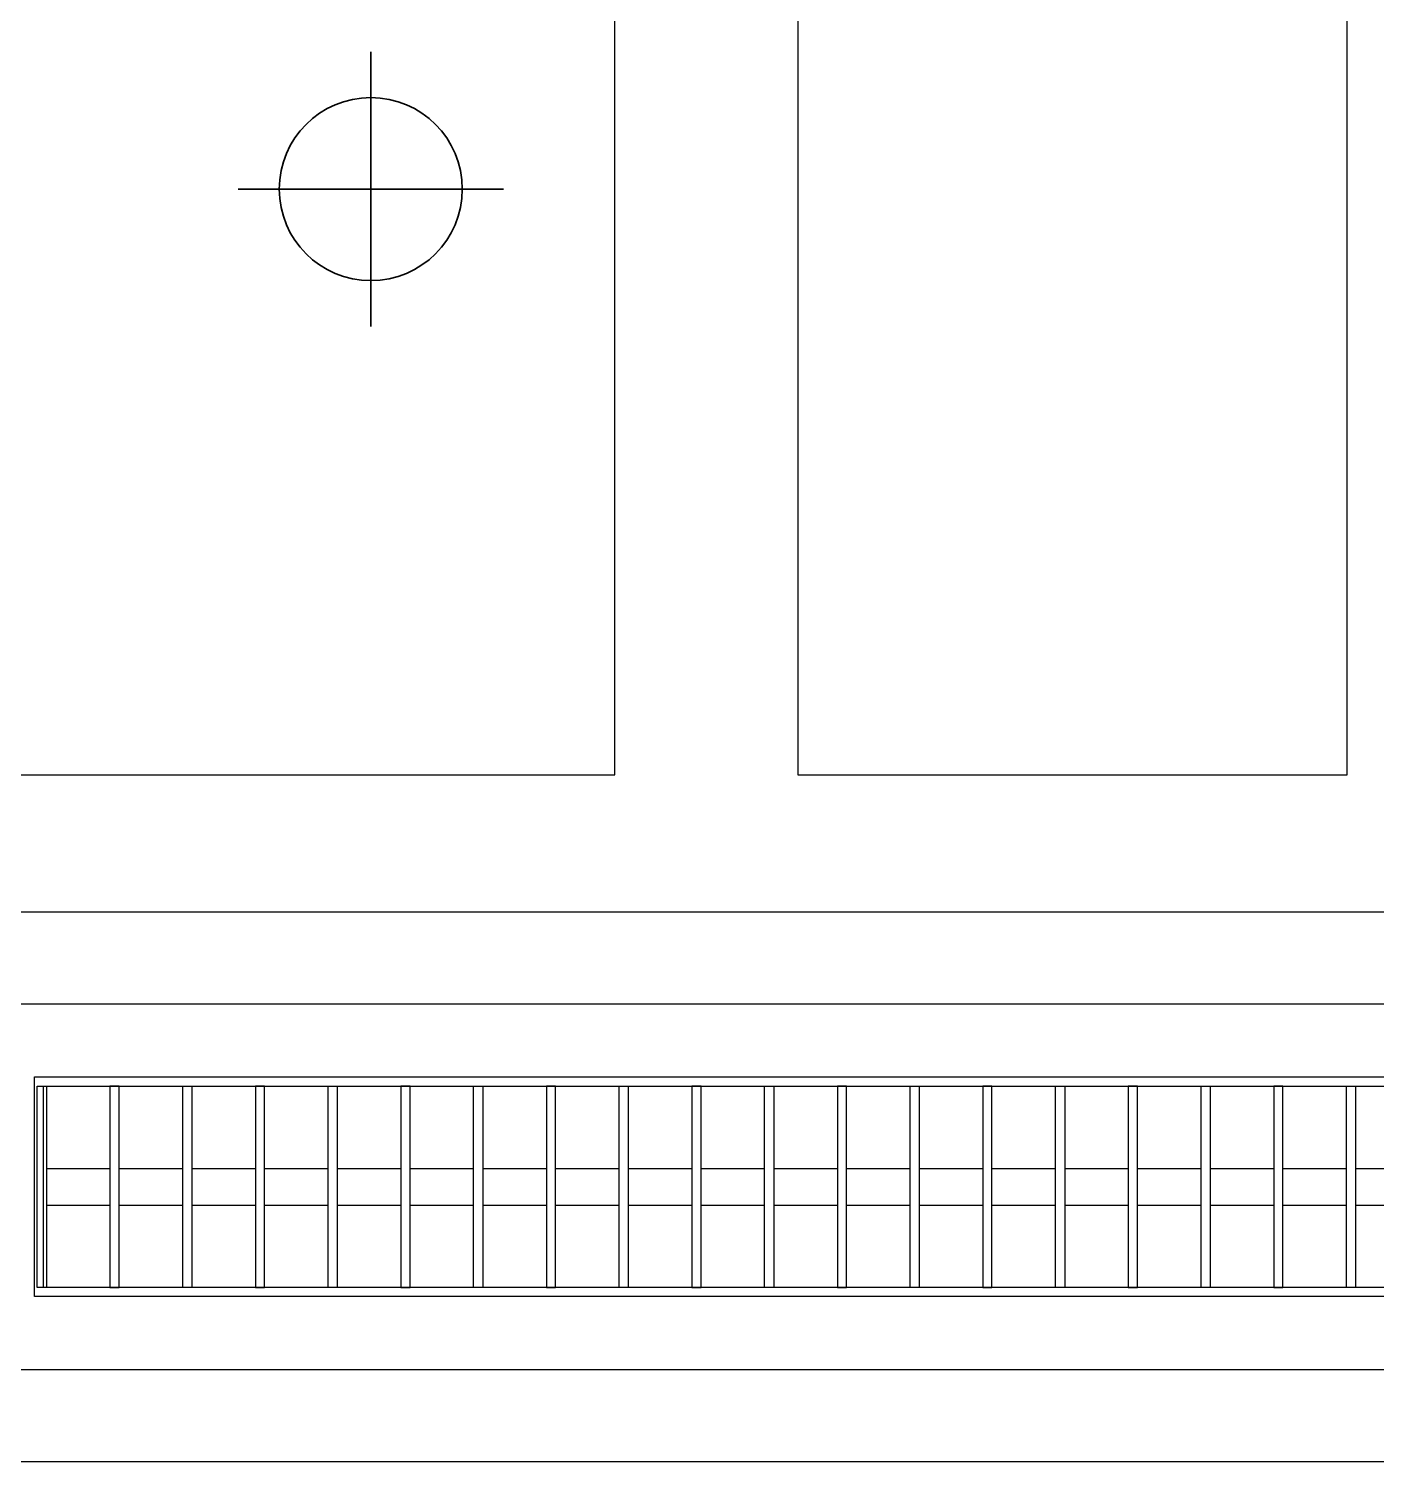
# Model space of a CAD drawing. Header units: millimetres. Extents: x -920231 to -841213, y -17301 to 22361.
# Drawn here: x -870835 to -870098, y 7149 to 7932 of the extents above; entities that cross this region are included whole.
import ezdxf
from ezdxf.xclip import XClip

# ---------------------------------------------------------------- set-up
doc = ezdxf.new("R2010")
doc.units = ezdxf.units.MM
doc.header["$XCLIPFRAME"] = 0
for name, color, linetype in [('000 - WIPEOUT', 250, 'Continuous'), ('001 - ASCESSORIES', 251, 'Continuous'), ('A04_TUBE SERIES', 2, 'Continuous'), ('A11_ALU.SOLID SHEET', 2, 'Continuous')]:
    doc.layers.add(name, color=color, linetype=linetype)
for name, color, linetype, lineweight in [('008 - LIGHTING', 1, 'Continuous', 9), ('A-DETL-GENF', 2, 'Continuous', 35), ('E-LITE-EQPM', 2, 'Continuous', 35)]:
    doc.layers.add(name, color=color, linetype=linetype, lineweight=lineweight)

# ---------------------------------------------------------------- blocks, each defined once
blk = doc.blocks.new('*U1802')
at = {"layer": 'Defpoints', "color": 250, "flags": 1}
blk.add_attdef('EXTR.OVL-LENGTH_', (-33.1, -9.01), '', height=5, dxfattribs=at)
blk.add_wipeout([(-25, 0), (25, 0), (25, 26550), (-25, 26550)]).dxf.layer = '000 - WIPEOUT'
at = {"layer": 'A04_TUBE SERIES', "color": 0}
blk.add_lwpolyline([(-25, 0), (25, 0), (25, 26550), (-25, 26550)], close=True, dxfattribs=at)
blk = doc.blocks.new('*U1803')
at = {"layer": 'Defpoints', "color": 250, "flags": 1}
blk.add_attdef('EXTR.OVL-LENGTH_', (-33.1, -9.01), '', height=5, dxfattribs=at)
blk.add_wipeout([(-25, 0), (25, 0), (25, 26550), (-25, 26550)]).dxf.layer = '000 - WIPEOUT'
at = {"layer": 'A04_TUBE SERIES', "color": 0}
blk.add_lwpolyline([(-25, 0), (25, 0), (25, 26550), (-25, 26550)], close=True, dxfattribs=at)
blk = doc.blocks.new('*U1799')
at = {"color": 1}
blk.add_wipeout([(600, -60), (-600, -60), (-600, 60), (600, 60)], dxfattribs=at).dxf.layer = '000 - WIPEOUT'
at = {"layer": '001 - ASCESSORIES', "color": 0}
blk.add_lwpolyline([(600, -60), (-600, -60), (-600, 60), (600, 60)], close=True, dxfattribs=at)
at = {"layer": '001 - ASCESSORIES'}
for points in [[(-593.5, -55), (-598.5, -55), (-598.5, 55), (-593.5, 55)], [(595, -55), (-595, -55), (-595, 55), (595, 55)], [(-558.77, -55), (-553.77, -55), (-553.77, 55), (-558.77, 55)], [(-514.03, -55), (-519.03, -55), (-519.03, 55), (-514.03, 55)], [(-479.3, -55), (-474.3, -55), (-474.3, 55), (-479.3, 55)], [(-434.57, -55), (-439.57, -55), (-439.57, 55), (-434.57, 55)], [(-399.83, -55), (-394.83, -55), (-394.83, 55), (-399.83, 55)], [(-355.1, -55), (-360.1, -55), (-360.1, 55), (-355.1, 55)], [(-320.37, -55), (-315.37, -55), (-315.37, 55), (-320.37, 55)], [(-275.63, -55), (-280.63, -55), (-280.63, 55), (-275.63, 55)], [(-240.9, -55), (-235.9, -55), (-235.9, 55), (-240.9, 55)], [(-196.17, -55), (-201.17, -55), (-201.17, 55), (-196.17, 55)], [(-161.43, -55), (-156.43, -55), (-156.43, 55), (-161.43, 55)], [(-116.7, -55), (-121.7, -55), (-121.7, 55), (-116.7, 55)], [(-81.97, -55), (-76.97, -55), (-76.97, 55), (-81.97, 55)], [(-37.23, -55), (-42.23, -55), (-42.23, 55), (-37.23, 55)], [(-2.5, -55), (2.5, -55), (2.5, 55), (-2.5, 55)], [(42.23, -55), (37.23, -55), (37.23, 55), (42.23, 55)], [(76.97, -55), (81.97, -55), (81.97, 55), (76.97, 55)], [(121.7, -55), (116.7, -55), (116.7, 55), (121.7, 55)]]:
    blk.add_lwpolyline(points, close=True, dxfattribs=at)
for points in [[(-593.5, 10), (-558.77, 10)], [(-553.77, 10), (-519.03, 10)], [(-514.03, 10), (-479.3, 10)], [(-474.3, 10), (-439.57, 10)], [(-434.57, 10), (-399.83, 10)], [(-394.83, 10), (-360.1, 10)], [(-355.1, 10), (-320.37, 10)], [(-315.37, 10), (-280.63, 10)], [(-275.63, 10), (-240.9, 10)], [(-235.9, 10), (-201.17, 10)], [(-196.17, 10), (-161.43, 10)], [(-156.43, 10), (-121.7, 10)], [(-116.7, 10), (-81.97, 10)], [(-76.97, 10), (-42.23, 10)], [(-37.23, 10), (-2.5, 10)], [(2.5, 10), (37.23, 10)], [(42.23, 10), (76.97, 10)], [(81.97, 10), (116.7, 10)], [(121.7, 10), (156.43, 10)], [(-593.5, -10), (-558.77, -10)], [(-553.77, -10), (-519.03, -10)], [(-514.03, -10), (-479.3, -10)], [(-474.3, -10), (-439.57, -10)], [(-434.57, -10), (-399.83, -10)], [(-394.83, -10), (-360.1, -10)], [(-355.1, -10), (-320.37, -10)], [(-315.37, -10), (-280.63, -10)], [(-275.63, -10), (-240.9, -10)], [(-235.9, -10), (-201.17, -10)], [(-196.17, -10), (-161.43, -10)], [(-156.43, -10), (-121.7, -10)], [(-116.7, -10), (-81.97, -10)], [(-76.97, -10), (-42.23, -10)], [(-37.23, -10), (-2.5, -10)], [(2.5, -10), (37.23, -10)], [(42.23, -10), (76.97, -10)], [(81.97, -10), (116.7, -10)], [(121.7, -10), (156.43, -10)]]:
    blk.add_lwpolyline(points, dxfattribs=at)
blk = doc.blocks.new('*U1950')
at = {"color": 3}
blk.add_wipeout([(-837.5, 6950), (837.5, 6950), (837.5, 6650), (-837.5, 6650)], dxfattribs=at).dxf.layer = '000 - WIPEOUT'
at = {"layer": 'A11_ALU.SOLID SHEET', "color": 0, "linetype": 'ByBlock'}
blk.add_lwpolyline([(-837.5, 6650), (837.5, 6650), (837.5, 6950), (-837.5, 6950)], close=True, dxfattribs=at)
blk = doc.blocks.new('*U1835')
blk.add_wipeout([(837.5, 250), (837.5, 593), (-837.5, 593), (-837.5, 250)]).dxf.layer = '000 - WIPEOUT'
at = {"layer": 'A11_ALU.SOLID SHEET', "color": 0}
blk.add_lwpolyline([(837.5, 250), (837.5, 593), (-837.5, 593), (-837.5, 250)], close=True, dxfattribs=at)
blk = doc.blocks.new('*U1969')
at = {"layer": '008 - LIGHTING'}
blk.add_blockref('*U1799', (-125549, 3720), dxfattribs=at)
at = {"layer": 'A04_TUBE SERIES', "linetype": 'ByBlock', "rotation": 270}
for name, p in [('*U1803', (-126175, 3845)), ('*U1802', (-126175, 3595))]:
    blk.add_blockref(name, p, dxfattribs=at)
at = {"layer": 'A11_ALU.SOLID SHEET', "linetype": 'ByBlock', "rotation": 90}
blk.add_blockref('*U1950', (-118782, 4782.5), dxfattribs=at)
at = {"layer": 'A11_ALU.SOLID SHEET', "color": 0, "linetype": 'ByBlock', "rotation": 90}
blk.add_blockref('*U1835', (-125582, 4782.5), dxfattribs=at)
blk = doc.blocks.new('LGF_DL_SAA_LowPower_DL1a - LGF_DL_SAA_LowPower_DL1a-8832329-4130-01 MULTI-PURPOSE LEVEL - REFLECTED CEILING PLAN')
at = {"layer": 'A-DETL-GENF'}
for p, q in [((0, 75), (0, -75)), ((72.5, 0), (-72.5, 0))]:
    blk.add_line(p, q, dxfattribs=at)
blk.add_circle((0, 0), 50, dxfattribs=at)
blk = doc.blocks.new('C-1-PP19-AR-4130-01-B_20250829-225100_EXLIGHT')
at = {"layer": 'E-LITE-EQPM', "extrusion": (0, 0, -1), "rotation": 180}
blk.add_blockref('LGF_DL_SAA_LowPower_DL1a - LGF_DL_SAA_LowPower_DL1a-8832329-4130-01 MULTI-PURPOSE LEVEL - REFLECTED CEILING PLAN', (125965.28, 4265), dxfattribs=at)

msp = doc.modelspace()

# ---------------------------------------------------------------- block references
ref = msp.add_blockref('*U1969', (-744682.37, 3579.02))
XClip(ref).set_block_clipping_path([(-170955.001718735, -20880.0077451951), (-101425.4223389953, 14393.0014498747)])

# ---------------------------------------------------------------- next in the draw order: block references
ref = msp.add_blockref('C-1-PP19-AR-4130-01-B_20250829-225100_EXLIGHT', (-744682.37, 3579.02))
XClip(ref).set_block_clipping_path([(-170955.001718735, -20880.0077451951), (-101425.4223389953, 14393.0014498747)])

doc.saveas('drawing.dxf')
